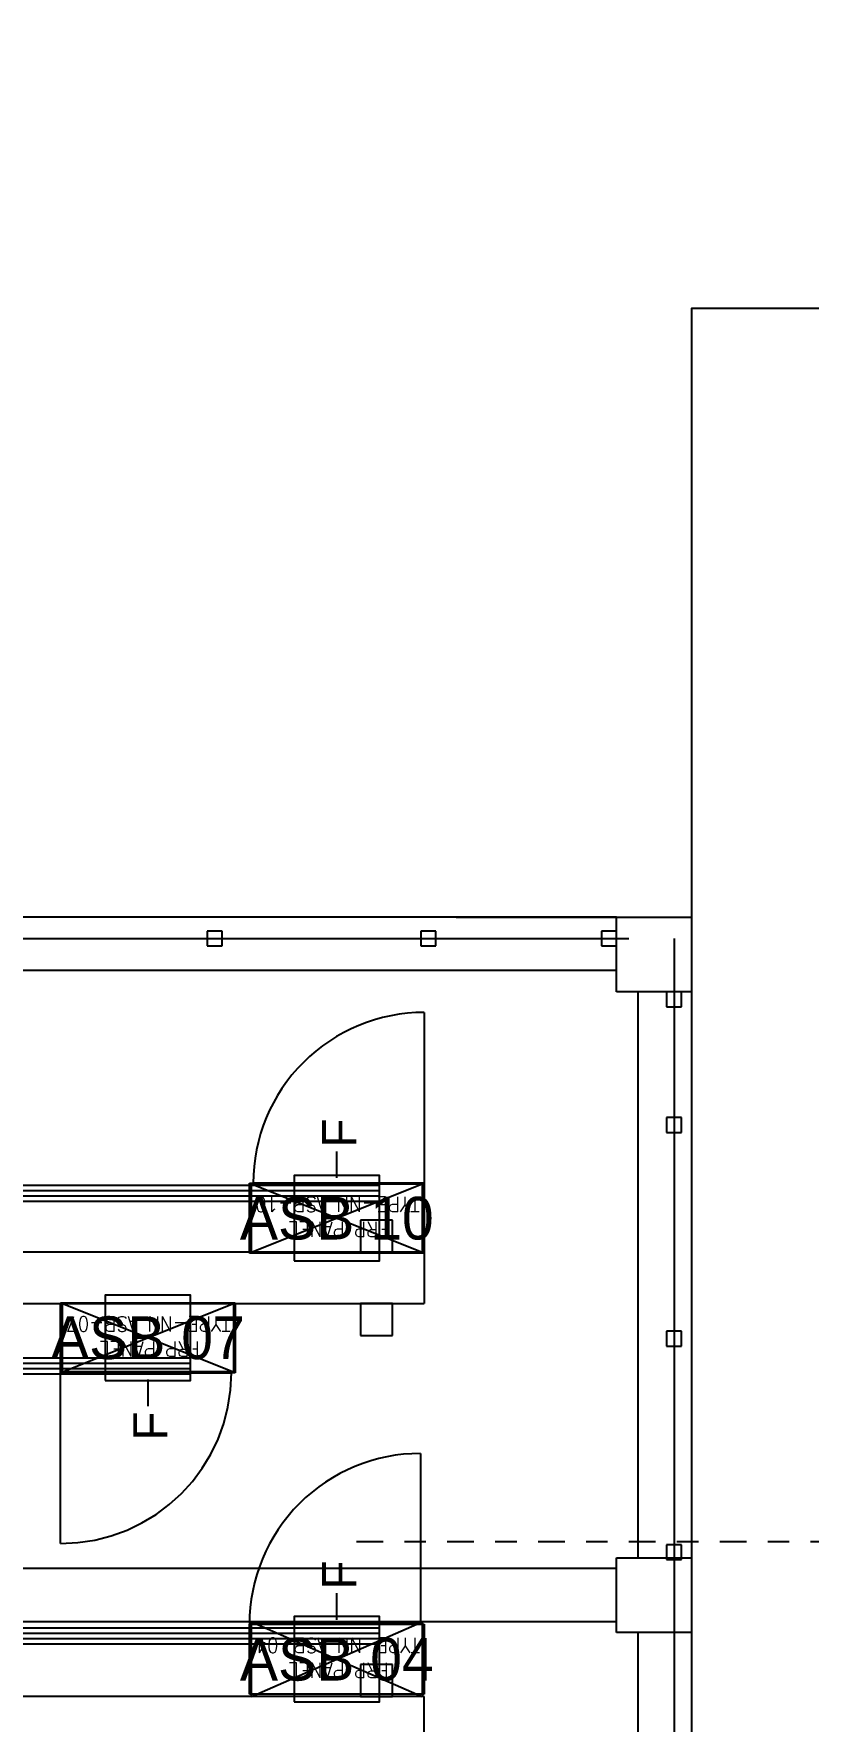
# Model space of a CAD drawing. Header units: metres. Extents: x 529325 to 529713, y 2673799 to 2674119.
# Drawn here: x 529513.22 to 529516.84, y 2673992.44 to 2674000.34 of the extents above; entities that cross this region are included whole.
import ezdxf
from ezdxf.enums import TextEntityAlignment as Align

# ---------------------------------------------------------------- set-up
doc = ezdxf.new("R2010")
doc.units = ezdxf.units.M
for name, pattern in [('CENTER', [2, 1.25, -0.25, 0.25, -0.25]), ('DASHED', [0.75, 0.5, -0.25]), ('DASHED2', [0.375, 0.25, -0.125]), ('HIDDEN', [0.375, 0.25, -0.125]), ('PHANTOM', [63.50000000000001, 31.75, -6.35, 6.35, -6.35, 6.35, -6.35])]:
    doc.linetypes.add(name, pattern=pattern)
for name, color, linetype in [('1', 5, 'Continuous'), ('IDT', 7, 'Continuous'), ('LT Cable(AG) INV to LT Panel BL-26', 2, 'Continuous')]:
    doc.layers.add(name, color=color, linetype=linetype)
doc.styles.add('Arial', font='arial.ttf')
doc.styles.add('RomanS', font='romans.shx')
doc.styles.get("Standard").update_dxf_attribs({"font": 'Adani Regular.ttf'})
doc.linetypes.add('FOUNDATION LAYOUT$0$FENCELINE1', pattern='A,6.35,-2.54,[133,ltypeshp.shx,S=2.54,R=0,X=-2.54,Y=0],-2.54,25.4', length=36.83)

# ---------------------------------------------------------------- blocks, each defined once
blk = doc.blocks.new('ASB')
at = {"layer": '1', "color": 5}
blk.add_lwpolyline([(-0.2, -0.2), (0.2, -0.2), (0.2, 0.2), (-0.2, 0.2)], close=True, dxfattribs=at)
at = {"layer": '1', "color": 7}
blk.add_attdef('ID', text='', height=0.2, dxfattribs=at).set_placement((0, 0), align=Align.MIDDLE_CENTER)
blk = doc.blocks.new('IDT')
at = {"layer": 'IDT', "color": 8, "linetype": 'PHANTOM', "ltscale": 0.25}
for p, q in [((25.63305947702636, 9.160324475607581), (25.63305947702636, 16.03532447560758)), ((33.78305947702646, 9.160324475607581), (25.63305947702636, 9.160324475607581))]:
    blk.add_line(p, q, dxfattribs=at)
at = {"layer": 'IDT', "color": 8}
for p, q in [((25.55203310577579, 12.4101457710284), (25.55203310577579, 15.06014577102826)), ((25.80203310577579, 12.4101457710284), (25.80203310577579, 15.06014577102826)), ((26.80203310577579, 12.70966355596477), (32.69924909500176, 12.70966355596477)), ((26.80203310577579, 12.6983996193245), (27.62003310577555, 12.6983996193245)), ((26.80203310577579, 12.37139961932451), (26.80203310577579, 12.6983996193245)), ((26.81103310577581, 12.36014072685623), (26.81103310577581, 12.70965851179255)), ((26.81103310577581, 12.70965851179255), (27.61103310577553, 12.70965851179255)), ((27.61103310577553, 12.70965851179255), (26.81103310577581, 12.36014072685623)), ((27.61103310577553, 12.36014072685623), (26.81103310577581, 12.70965851179255)), ((26.95103310577568, 12.70965851179255), (26.95103310577568, 12.55965851179269)), ((27.10103310577577, 12.70965851179255), (26.95103310577568, 12.70965851179255)), ((27.10103310577577, 12.55965851179269), (27.10103310577577, 12.70965851179255)), ((27.61103310577553, 12.70965851179255), (27.61103310577553, 12.36014072685623)), ((27.62003310577555, 12.6983996193245), (27.62003310577555, 12.37139961932451)), ((26.95103310577568, 12.55965851179269), (27.10103310577577, 12.55965851179269)), ((25.55203310577579, 12.06014577102826), (25.55203310577579, 12.4101457710284)), ((25.55203310577579, 12.4101457710284), (25.9020331057757, 12.4101457710284)), ((25.9020331057757, 12.4101457710284), (25.9020331057757, 12.06014577102826)), ((25.9020331057757, 12.36014577102844), (29.55203310577579, 12.36014577102844)), ((27.62003310577555, 12.37139961932451), (26.80203310577579, 12.37139961932451)), ((27.61103310577553, 12.36014072685623), (26.81103310577581, 12.36014072685623)), ((25.9020331057757, 12.11014577102844), (29.55203310577579, 12.11014577102844)), ((25.9020331057757, 12.06014577102826), (25.55203310577579, 12.06014577102826)), ((25.55203310577579, 9.410145771028397), (25.55203310577579, 12.06014577102826)), ((25.59805947702651, 12.06854747735485), (25.59805947702651, 11.99854747735469)), ((25.66805947702622, 12.06854747735485), (25.59805947702651, 12.06854747735485)), ((25.66805947702622, 11.99854747735469), (25.66805947702622, 12.06854747735485)), ((25.80203310577579, 9.410145771028397), (25.80203310577579, 12.06014577102826)), ((25.59805947702651, 11.99854747735469), (25.66805947702622, 11.99854747735469)), ((27.68603310577581, 11.1931585117926), (28.50403310577556, 11.1931585117926)), ((27.68603310577581, 10.86615851179261), (27.68603310577581, 11.1931585117926)), ((27.69503310577582, 10.86965851179264), (27.69503310577582, 11.18965851179257)), ((27.69503310577582, 11.18965851179257), (28.49503310577555, 11.18965851179257)), ((28.49503310577555, 11.18965851179257), (27.69503310577582, 10.86965851179264)), ((28.49503310577555, 10.86965851179264), (27.69503310577582, 11.18965851179257)), ((28.49503310577555, 11.18965851179257), (28.49503310577555, 10.86965851179264)), ((28.50403310577556, 11.1931585117926), (28.50403310577556, 10.86615851179261)), ((25.59805947702651, 11.06854747735485), (25.59805947702651, 10.99854747735469)), ((25.66805947702622, 11.06854747735485), (25.59805947702651, 11.06854747735485)), ((25.66805947702622, 10.99854747735469), (25.66805947702622, 11.06854747735485)), ((25.59805947702651, 10.99854747735469), (25.66805947702622, 10.99854747735469)), ((26.95103310577568, 11.01965851179273), (26.95103310577568, 10.86965851179264)), ((27.10103310577577, 11.01965851179273), (26.95103310577568, 11.01965851179273)), ((27.10103310577577, 10.86965851179264), (27.10103310577577, 11.01965851179273)), ((32.69924909500176, 10.86966355596462), (26.80203310577579, 10.86965851179286)), ((26.95103310577568, 10.86965851179264), (27.10103310577577, 10.86965851179264)), ((28.50403310577556, 10.86615851179261), (27.68603310577581, 10.86615851179261)), ((28.49503310577555, 10.86965851179264), (27.69503310577582, 10.86965851179264)), ((26.80203310577579, 10.6331585126876), (27.62003310577555, 10.6331585126876)), ((26.80203310577579, 10.3061585126876), (26.80203310577579, 10.6331585126876)), ((26.80203310577579, 10.62966355685978), (32.69924909500176, 10.62966355685978)), ((26.81103310577581, 10.30965851268763), (26.81103310577581, 10.62965851268757)), ((26.81103310577581, 10.62965851268757), (27.61103310577553, 10.62965851268757)), ((27.61103310577553, 10.62965851268757), (26.81103310577581, 10.30965851268763)), ((27.61103310577553, 10.30965851268763), (26.81103310577581, 10.62965851268757)), ((26.95103310577568, 10.62965851268757), (26.95103310577568, 10.6296585126878)), ((26.95103310577568, 10.62965851268757), (26.95103310577568, 10.47965851268748)), ((27.10103310577577, 10.62965851268757), (26.95103310577568, 10.62965851268757)), ((27.10103310577577, 10.47965851268748), (27.10103310577577, 10.62965851268757)), ((27.61103310577553, 10.62965851268757), (27.61103310577553, 10.30965851268763)), ((27.62003310577555, 10.6331585126876), (27.62003310577555, 10.3061585126876)), ((26.95103310577568, 10.47965851268748), (27.10103310577577, 10.47965851268748)), ((27.62003310577555, 10.3061585126876), (26.80203310577579, 10.3061585126876)), ((27.61103310577553, 10.30965851268763), (26.81103310577581, 10.30965851268763)), ((25.59805947702651, 10.06854747735485), (25.59805947702651, 9.998547477354691)), ((25.66805947702622, 10.06854747735485), (25.59805947702651, 10.06854747735485)), ((25.66805947702622, 9.998547477354691), (25.66805947702622, 10.06854747735485)), ((25.59805947702651, 9.998547477354691), (25.66805947702622, 9.998547477354691)), ((25.55203310577579, 9.06014577102826), (25.55203310577579, 9.410145771028397)), ((25.55203310577579, 9.410145771028397), (25.9020331057757, 9.410145771028397)), ((25.59805947702651, 9.480145771028333), (25.59805947702651, 9.410145771028397)), ((25.66805947702622, 9.480145771028333), (25.59805947702651, 9.480145771028333)), ((25.59805947702651, 9.410145771028397), (25.66805947702622, 9.410145771028397)), ((25.66805947702622, 9.410145771028397), (25.66805947702622, 9.480145771028333)), ((25.9020331057757, 9.410145771028397), (25.9020331057757, 9.06014577102826)), ((25.9020331057757, 9.31014577102826), (29.55203310577579, 9.31014577102826)), ((25.9020331057757, 9.195324475607663), (25.9020331057757, 9.1253244756075)), ((25.97203310577586, 9.195324475607663), (25.9020331057757, 9.195324475607663)), ((25.97203310577586, 9.1253244756075), (25.97203310577586, 9.195324475607663)), ((26.7480594770266, 9.195324475607663), (26.7480594770266, 9.1253244756075)), ((26.81805947702631, 9.195324475607663), (26.7480594770266, 9.195324475607663)), ((26.81805947702631, 9.1253244756075), (26.81805947702631, 9.195324475607663)), ((27.7480594770266, 9.195324475607663), (27.7480594770266, 9.1253244756075)), ((27.81805947702631, 9.195324475607663), (27.7480594770266, 9.195324475607663)), ((27.81805947702631, 9.1253244756075), (27.81805947702631, 9.195324475607663)), ((25.9020331057757, 9.1253244756075), (25.97203310577586, 9.1253244756075)), ((26.7480594770266, 9.1253244756075), (26.81805947702631, 9.1253244756075)), ((27.7480594770266, 9.1253244756075), (27.81805947702631, 9.1253244756075)), ((25.9020331057757, 9.06014577102826), (25.55203310577579, 9.06014577102826)), ((25.9020331057757, 9.06014577102826), (29.55203310577579, 9.06014577102826))]:
    blk.add_line(p, q, dxfattribs=at)
at = {"layer": 'IDT', "color": 8, "linetype": 'HIDDEN', "ltscale": 2.5}
for p, q in [((26.80203310577579, 12.94965849996277), (26.80203310577579, 12.70966355596477)), ((26.80203310577579, 10.62966355685978), (26.80203292904551, 10.86965851179264))]:
    blk.add_line(p, q, dxfattribs=at)
at = {"layer": 'IDT', "color": 7}
for p, q in [((26.80203310577579, 12.6983996193245), (27.62003310577555, 12.6983996193245)), ((26.80203310577579, 12.37139961932451), (26.80203310577579, 12.6983996193245)), ((27.62003310577555, 12.6983996193245), (27.62003310577555, 12.37139961932451)), ((27.62003310577555, 12.37139961932451), (26.80203310577579, 12.37139961932451)), ((27.21103310577544, 12.34967314081598), (27.21103310577544, 12.29851736962621)), ((27.21103310577544, 12.29851736962621), (27.21103310577544, 12.22599490130699)), ((28.09503310577546, 11.27669120714529), (28.09503310577546, 11.34921367546428)), ((28.09503310577546, 11.22553543595552), (28.09503310577546, 11.27669120714529)), ((27.68603310577581, 11.1931585117926), (28.50403310577556, 11.1931585117926)), ((27.68603310577581, 10.86615851179261), (27.68603310577581, 11.1931585117926)), ((28.50403310577556, 11.1931585117926), (28.50403310577556, 10.86615851179261)), ((28.50403310577556, 10.86615851179261), (27.68603310577581, 10.86615851179261)), ((26.80203310577579, 10.6331585126876), (27.62003310577555, 10.6331585126876)), ((26.80203310577579, 10.3061585126876), (26.80203310577579, 10.6331585126876)), ((27.62003310577555, 10.6331585126876), (27.62003310577555, 10.3061585126876)), ((27.62003310577555, 10.3061585126876), (26.80203310577579, 10.3061585126876)), ((27.21103310577544, 10.28055006587385), (27.21103310577544, 10.22939429468408)), ((27.21103310577544, 10.22939429468408), (27.21103310577544, 10.15687182636486))]:
    blk.add_line(p, q, dxfattribs=at)
at = {"layer": 'IDT', "color": 8, "linetype": 'DASHED', "ltscale": 5}
for p, q in [((26.82003310577582, 11.57139961932478), (26.82003310577582, 12.37139961932451)), ((26.82003310577582, 12.37139961932451), (26.86386872221445, 12.37139961932451)), ((26.86386872221445, 12.37139961932451), (27.62003310577555, 12.37139961932451)), ((28.50403310577556, 11.99315851179233), (28.50403310577556, 11.1931585117926)), ((28.46019748933739, 11.1931585117926), (27.70403310577584, 11.1931585117926)), ((28.50403310577556, 11.1931585117926), (28.46019748933739, 11.1931585117926)), ((26.80203310577579, 9.506158512688103), (26.80203310577579, 10.3061585126876)), ((26.80203310577579, 10.3061585126876), (26.84586872221396, 10.3061585126876)), ((26.84586872221396, 10.3061585126876), (27.60203310577552, 10.3061585126876))]:
    blk.add_line(p, q, dxfattribs=at)
at = {"layer": 'IDT', "color": 8, "linetype": 'CENTER', "ltscale": 0.1}
blk.add_line((12.54466172499477, 11.98536070191847), (27.16418015071557, 11.98536070191847), dxfattribs=at)
at = {"layer": 'IDT', "color": 8, "linetype": 'DASHED2', "ltscale": 5}
for p, q in [((25.55203310577579, 9.06014577102826), (25.55203310577579, 10.1601457710284)), ((26.6520331057757, 9.06014577102826), (25.55203310577579, 9.06014577102826))]:
    blk.add_line(p, q, dxfattribs=at)
at = {"layer": 'IDT', "color": 7, "linetype": 'FOUNDATION LAYOUT$0$FENCELINE1', "ltscale": 0.01}
blk.add_lwpolyline([(19.91065726106834, 22.48539390819508), (11.80103310577559, 22.48539390819508), (11.80103310577559, 6.210393908265019), (19.73137271900467, 6.210393908225001), (25.55203310577579, 6.210393908225001), (25.55203310577579, 9.06014577102826)], dxfattribs=at)
at = {"layer": 'IDT', "color": 8, "linetype": 'DASHED', "ltscale": 5}
for centre, start, end in [((26.82003310577582, 12.37139961932451), 270, 0), ((28.50403310577556, 11.1931585117926), 90, 180), ((26.80203310577579, 10.3061585126876), 270, 0)]:
    blk.add_arc(centre, 0.7999999999996508, start, end, dxfattribs=at)
at = {"layer": 'IDT', "color": 7, "style": 'RomanS', "width": 0.9}
for s, p in [('FRP PANEL', (26.96784958396191, 12.55209685486568)), ('TYPE-NN ASB-04', (26.82219958396198, 12.43543018819912)), ('FRP PANEL', (27.85184958396192, 11.04685574733401)), ('TYPE-NN ASB-07', (27.7076995839623, 10.93018908066722)), ('FRP PANEL', (26.96784958396191, 10.486855748229)), ('TYPE-NN ASB-10', (26.82369958396228, 10.37018908156222))]:
    blk.add_text(s, height=0.07, dxfattribs=at).set_placement(p)
at = {"layer": 'IDT', "color": 7, "style": 'Arial'}
for p in [(27.11984584907739, 12.2088508024168), (28.00384584907741, 11.51096896125784), (27.11984584907739, 10.13972772747468)]:
    blk.add_text('F', height=0.16, rotation=270, dxfattribs=at).set_placement(p)

msp = doc.modelspace()

# ---------------------------------------------------------------- linework, layer by layer
at = {"layer": 'LT Cable(AG) INV to LT Panel BL-26'}
for points in [[(529513.9522512621, 2673994.060020258), (529509.6808305223, 2673994.060020258, -0.1501337506123671), (529509.1755657356, 2673994.215233379), (529507.509458223, 2673995.345523776, 0.1501337505619176), (529507.0041934364, 2673995.500736897), (529500.7887843692, 2673995.500736897, -0.414213562373095), (529499.8887843692, 2673996.400736897), (529499.8887843692, 2674008.287815408, -0.02522195610687167), (529499.8933588063, 2674008.378441349), (529499.9442099321, 2674008.880873628, 0.02522195610274257), (529499.9487843692, 2674008.971499569), (529499.9487843689, 2674110.424669281, 0.4142135623724288), (529499.0487843689, 2674111.324669281), (529392.1175845186, 2674111.324669281, -0.414213562373095), (529391.2175845186, 2674112.22466928), (529391.2175845186, 2674112.689769275)], [(529513.9522512621, 2673994.085020258), (529509.6808305223, 2673994.085020258, -0.1501337506123671), (529509.1755657356, 2673994.240233379), (529507.509458223, 2673995.370523776, 0.1501337505619176), (529507.0041934364, 2673995.525736897), (529500.8137843693, 2673995.525736897, -0.414213562373095), (529499.9137843692, 2673996.425736897), (529499.9137843692, 2674008.286553508, -0.02522195605824519), (529499.9183588063, 2674008.377179448), (529499.969209932, 2674008.879611727, 0.02522195604981857), (529499.9737843691, 2674008.970237668), (529499.973784369, 2674110.449669281, 0.414213562372762), (529499.0737843689, 2674111.34966928), (529489.2935845186, 2674111.34966928, -0.414213562373095), (529488.3935845186, 2674112.24966928), (529488.3935845186, 2674112.689769275)], [(529513.9522512621, 2673994.110020258), (529509.6808305223, 2673994.110020258, -0.1501337506123671), (529509.1755657356, 2673994.265233379), (529507.509458223, 2673995.395523776, 0.1501337505619176), (529507.0041934364, 2673995.550736897), (529500.8387843693, 2673995.550736897, -0.414213562373095), (529499.9387843693, 2673996.450736897), (529499.9387843693, 2674008.285291607, -0.02522195605824519), (529499.9433588063, 2674008.375917548), (529499.994209932, 2674008.878349827, 0.02522195604989855), (529499.9987843691, 2674008.968975767), (529499.998784369, 2674087.97466928, 0.4142135623726684), (529499.098784369, 2674088.87466928), (529392.1175845186, 2674088.87466928, -0.414213562373095), (529391.2175845186, 2674089.77466928), (529391.2175845186, 2674090.189769275)], [(529513.9522512621, 2673994.135020258), (529509.6808305223, 2673994.135020258, -0.1501337506123671), (529509.1755657356, 2673994.290233379), (529507.509458223, 2673995.420523776, 0.1501337505619176), (529507.0041934364, 2673995.575736897), (529500.8637843693, 2673995.575736897, -0.414213562373095), (529499.9637843693, 2673996.475736897), (529499.9637843693, 2674008.284029706, -0.02522195605824519), (529499.9683588063, 2674008.374655647), (529500.0192099321, 2674008.877087926, 0.02522195604989833), (529500.0237843691, 2674008.967713867), (529500.023784369, 2674087.99966928, 0.4142135623726684), (529499.123784369, 2674088.89966928), (529489.2935845186, 2674088.89966928, -0.414213562373095), (529488.3935845186, 2674089.79966928), (529488.3935845186, 2674090.189769275)], [(529514.8362512622, 2673992.846800101), (529509.5663932071, 2673992.846800101, -0.1144609728796744), (529509.1701820081, 2673992.938705623), (529507.656566145, 2673993.680836119, 0.1144609728882462), (529507.260354946, 2673993.77274164), (529500.8012843693, 2673993.77274164, 0.414213562373095), (529499.9012843693, 2673992.872741641), (529499.9012843693, 2673962.841962047, 0.02348541864918883), (529499.9052512593, 2673962.757554312), (529499.9573174788, 2673962.204843634, -0.02348541865050384), (529499.9612843689, 2673962.120435899), (529499.9612843689, 2673954.93716928, -0.414213562373095), (529499.0612843689, 2673954.03716928), (529392.1175845186, 2673954.03716928, -0.414213562373095), (529391.2175845186, 2673954.93716928), (529391.2175845186, 2673955.189769275)], [(529514.8362512622, 2673992.871800101), (529509.5663932071, 2673992.871800101, -0.1144609728796744), (529509.1701820081, 2673992.963705623), (529507.656566145, 2673993.705836119, 0.1144609728882462), (529507.260354946, 2673993.79774164), (529500.7762843693, 2673993.79774164, 0.414213562373095), (529499.8762843693, 2673992.89774164), (529499.8762843693, 2673962.840787128, 0.02348541863211318), (529499.8802512593, 2673962.756379393), (529499.9323174788, 2673962.203668715, -0.02348541863221926), (529499.9362843689, 2673962.11926098), (529499.9362843689, 2673954.96216928, -0.414213562373095), (529499.0362843688, 2673954.06216928), (529489.2935845186, 2673954.06216928, -0.414213562373095), (529488.3935845186, 2673954.96216928), (529488.3935845186, 2673955.189769275)], [(529514.8362512622, 2673992.796800102), (529509.5663932071, 2673992.796800102, -0.1144609728796744), (529509.1701820081, 2673992.888705623), (529507.656566146, 2673993.630836118, 0.1144609728882462), (529507.260354947, 2673993.72274164), (529500.8512843692, 2673993.72274164, 0.414213562373095), (529499.9512843692, 2673992.82274164), (529499.9512843692, 2673962.844311885, 0.02348541864918883), (529499.9552512593, 2673962.759904149), (529500.0073174788, 2673962.207193472, -0.02348541865050384), (529500.0112843688, 2673962.122785737), (529500.0112843688, 2673924.88716928, -0.414213562373095), (529499.1112843688, 2673923.98716928), (529392.1175845186, 2673923.98716928, -0.414213562373095), (529391.2175845186, 2673924.88716928), (529391.2175845186, 2673925.189769275)], [(529514.8362512622, 2673992.821800102), (529509.5663932071, 2673992.821800102, -0.1144609728796744), (529509.1701820081, 2673992.913705623), (529507.656566145, 2673993.655836119, 0.1144609728882462), (529507.260354946, 2673993.747741641), (529500.8262843693, 2673993.747741641, 0.414213562373095), (529499.9262843693, 2673992.847741641), (529499.9262843693, 2673962.843136966, 0.02348541864918883), (529499.9302512594, 2673962.758729231), (529499.9823174789, 2673962.206018553, -0.02348541865050384), (529499.9862843689, 2673962.121610818), (529499.9862843689, 2673924.91216928, -0.414213562373095), (529499.0862843689, 2673924.012169281), (529489.2935845186, 2673924.012169281, -0.414213562373095), (529488.3935845186, 2673924.91216928), (529488.3935845186, 2673925.189769275)]]:
    msp.add_lwpolyline(points, format="xyb", dxfattribs=at)
at = {"layer": 'LT Cable(AG) INV to LT Panel BL-26', "color": 5}
for points in [[(529514.8362512622, 2673994.86965382), (529511.3042493132, 2673994.86965382, -0.4142135623503636), (529510.4042493132, 2673995.76965382), (529510.4042493132, 2673998.804007361, 0.2218784995244559), (529510.0822748104, 2673999.493852651), (529503.4591658138, 2674005.043395319, -0.2218784995264163), (529503.137191311, 2674005.733240609), (529503.137191311, 2674008.210957907, 0.03879708027535965), (529503.1263863263, 2674008.349998278), (529503.0470893536, 2674008.85712058, -0.03879708027838701), (529503.0362843688, 2674008.996160951), (529503.0362843688, 2674035.46216928, -0.414213562373095), (529503.9362843689, 2674036.36216928), (529646.0769842187, 2674036.36216928, 0.414213562373095), (529646.9769842187, 2674037.26216928), (529646.9769842187, 2674037.689769275)], [(529514.8362512622, 2673994.89465382), (529511.3292493132, 2673994.89465382, -0.4142135623503636), (529510.4292493132, 2673995.79465382), (529510.4292493132, 2673998.81567572, 0.2218784995145807), (529510.1072748104, 2673999.50552101), (529503.4841658138, 2674005.055063678, -0.2218784995160833), (529503.162191311, 2674005.744908968), (529503.162191311, 2674008.212900686, 0.03879708027535965), (529503.1513863263, 2674008.351941057), (529503.0720893536, 2674008.859063359, -0.03879708027838701), (529503.0612843689, 2674008.998103729), (529503.0612843689, 2674012.93716928, -0.414213562373095), (529503.9612843689, 2674013.83716928), (529552.370284369, 2674013.83716928, -0.414213562373095), (529553.270284369, 2674012.93716928), (529553.270284369, 2674007.23716928, 0.414213562373095), (529554.170284369, 2674006.33716928), (529646.0769842187, 2674006.33716928, 0.414213562373095), (529646.9769842187, 2674007.23716928), (529646.9769842187, 2674007.689769275)], [(529514.8362512622, 2673994.91965382), (529511.3542493132, 2673994.91965382, -0.4142135623503636), (529510.4542493132, 2673995.81965382), (529510.4542493132, 2673998.827344079, 0.2218784995244559), (529510.1322748105, 2673999.517189369), (529503.5091658138, 2674005.066732037, -0.2218784995264163), (529503.187191311, 2674005.756577327), (529503.187191311, 2674008.214843464, 0.03879708027535965), (529503.1763863263, 2674008.353883835), (529503.0970893536, 2674008.861006137, -0.03879708027838701), (529503.0862843689, 2674009.000046507), (529503.0862843689, 2674012.91216928, -0.414213562373095), (529503.9862843689, 2674013.81216928), (529552.345284369, 2674013.81216928, -0.414213562373095), (529553.245284369, 2674012.91216928), (529553.245284369, 2673984.71216928, 0.414213562373095), (529554.145284369, 2673983.81216928), (529581.2929842187, 2673983.81216928, 0.414213562373095), (529582.1929842187, 2673984.71216928), (529582.1929842187, 2673985.189769275)], [(529514.8362512622, 2673994.94465382), (529511.3792493133, 2673994.94465382, -0.4142135623503636), (529510.4792493132, 2673995.84465382), (529510.4792493132, 2673998.839012438, 0.2218784995244559), (529510.1572748105, 2673999.528857728), (529503.5341658138, 2674005.078400396, -0.2218784995264163), (529503.2121913111, 2674005.768245686), (529503.2121913111, 2674008.216786242, 0.03879708027535965), (529503.2013863263, 2674008.355826613), (529503.1220893536, 2674008.862948915, -0.03879708027838701), (529503.1112843689, 2674009.001989286), (529503.1112843689, 2674012.887169281, -0.414213562373095), (529504.0112843689, 2674013.78716928), (529552.3202843689, 2674013.78716928, -0.414213562373095), (529553.220284369, 2674012.887169281), (529553.220284369, 2673984.68716928, 0.414213562373095), (529554.120284369, 2673983.78716928), (529646.0769842187, 2673983.78716928, 0.414213562373095), (529646.9769842187, 2673984.68716928), (529646.9769842187, 2673985.189769275)]]:
    msp.add_lwpolyline(points, format="xyb", dxfattribs=at)

# ---------------------------------------------------------------- block references
at = {"layer": '1'}
for p, values in [((529514.6362512623, 2673994.791195804), {'ID': 'ASB 10'}), ((529513.7522512622, 2673994.231195805), {'ID': 'ASB 07'}), ((529514.6362512623, 2673992.725954697), {'ID': 'ASB 04'})]:
    msp.add_blockref('ASB', p, dxfattribs=at).add_auto_attribs(values)
at = {"layer": 'IDT', "color": 8, "rotation": 180}
msp.add_blockref('IDT', (529541.847284368, 2674005.260854317), dxfattribs=at)

doc.saveas('drawing.dxf')
